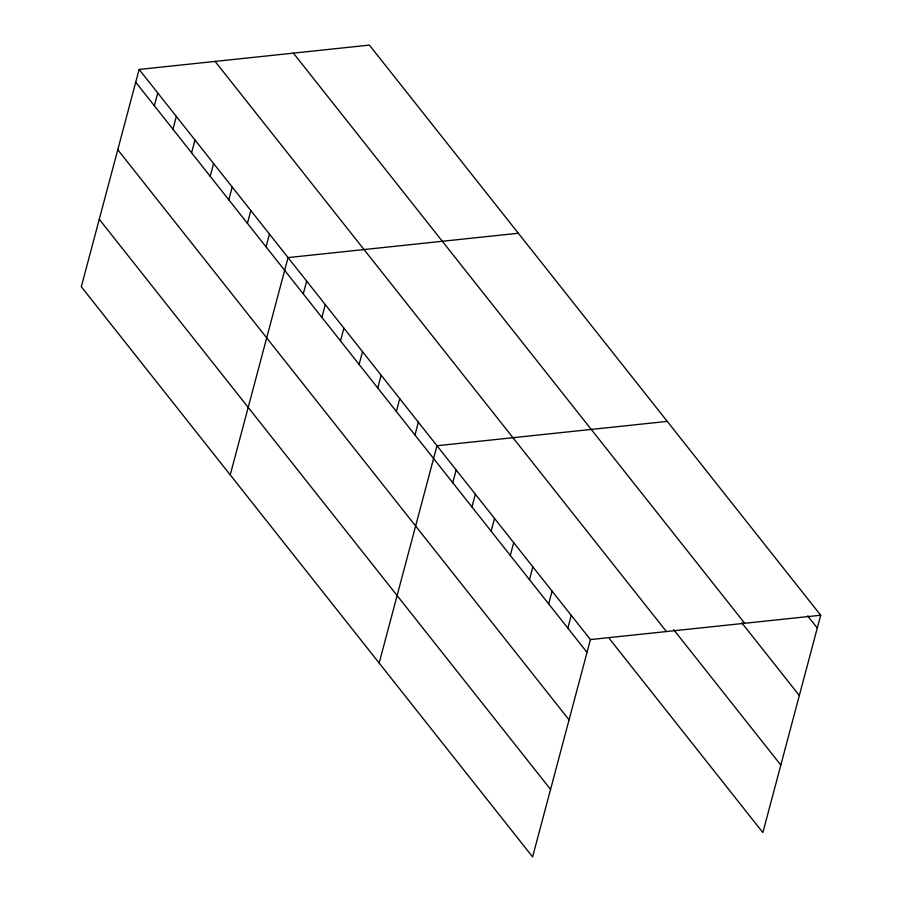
<?xml version="1.0" encoding="UTF-8"?>
<svg xmlns="http://www.w3.org/2000/svg" width="902" height="902" viewBox="0 0 902 902"><rect width="100%" height="100%" fill="white"/><g stroke="black" fill="none" stroke-linecap="round" stroke-linejoin="round"><path stroke-width="1.35" d="M139.133 69.443L81.304 286.757L532.597 856.9L590.427 639.586L139.133 69.443L369.403 45.1L820.696 615.243L762.866 832.557L609.436 638.706M154.343 105.737L157.749 92.962M172.958 129.257L176.364 116.482M191.574 152.776L194.979 140.002M210.189 176.296L213.594 163.521M228.804 199.816L232.209 187.041M247.43 223.335L250.824 210.549M266.045 246.844L269.439 234.069M230.235 474.903L288.054 257.589L518.323 233.246M303.275 293.883L306.669 281.108M321.89 317.403L325.284 304.628M340.505 340.922L343.899 328.148M359.12 364.442L362.514 351.667M377.735 387.961L381.14 375.187M396.35 411.481L399.755 398.707M414.965 435.001L418.37 422.215M379.156 663.049L436.985 445.735L667.254 421.392M452.759 482.75L456.164 469.965M471.949 506.98L475.343 494.206M491.128 531.21L494.522 518.436M510.307 555.44L513.7 542.666M529.485 579.67L532.879 566.896M548.664 603.9L552.058 591.126M567.843 628.13L571.248 615.356M590.427 639.586L820.696 615.243M807.707 615.908L817.291 628.017M293.409 53.139L744.702 623.282M741.794 622.82L799.33 695.521M673.602 629.585L780.828 765.054M215.116 61.415L666.409 631.558M135.728 82.217L587.022 652.36M117.767 149.721L569.061 719.864M99.265 219.265L550.558 789.408"/></g></svg>
